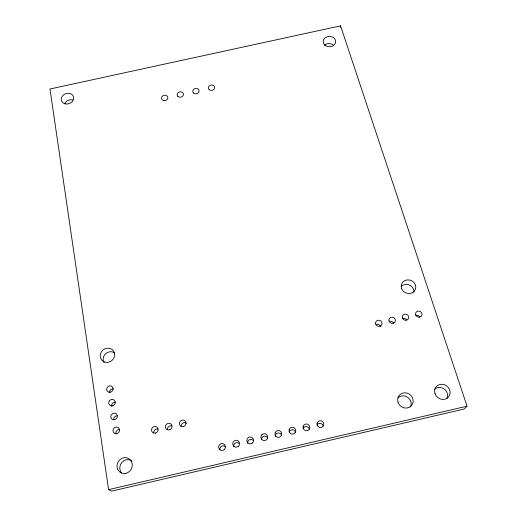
<?xml version="1.0" encoding="UTF-8"?>
<svg xmlns="http://www.w3.org/2000/svg" width="517" height="517" viewBox="0 0 517 517"><rect width="100%" height="100%" fill="white"/><g stroke="black" fill="none" stroke-linecap="round" stroke-linejoin="round"><path stroke-width="0.78" d="M340.438 27.304L340.567 25.85L49.975 88.995L108.583 489.638L111.562 491.15L464.201 409.005L467.025 406.168L340.567 25.85M108.583 489.638L467.025 406.168M121.463 472.79A7.975 7.406 -61.4 0 1 121.98 462.301A7.975 7.406 -61.4 0 1 132.048 461.074M64.709 103.626A6.314 5.222 -19.8 0 1 72.787 99.91M434.325 389.404A7.884 7.232 38.5 0 1 444.148 388.978A7.884 7.232 38.5 0 1 446.959 398.491M398.032 397.819A7.826 7.309 40.2 0 1 407.842 397.399A7.826 7.309 40.2 0 1 410.485 406.963M324.56 45.05A6.23 5.138 0 0 1 333.349 45.069M103.872 362.385A7.367 6.805 -40.6 0 1 105.798 353.602A7.367 6.805 -40.6 0 1 114.768 352.956M401.451 286.269A7.29 6.656 20.8 0 1 409.768 285.248A7.29 6.656 20.8 0 1 413.865 292.389M415.907 315.312A3.251 2.979 25.3 0 1 419.707 317.057M402.808 318.31A3.244 2.992 24.8 0 1 406.588 320.062M389.689 321.315A3.238 3.005 24.1 0 1 393.663 323.571M376.557 324.321A3.225 3.018 23.4 0 1 380.518 326.582M153.749 432.975A3.38 3.199 -56.8 0 1 158.066 429.058M167.482 429.801A3.367 3.212 -57.1 0 1 171.78 425.892M181.208 426.628A3.354 3.218 -57.6 0 1 186.469 423.255M109.559 392.778A3.296 3.063 -46.6 0 1 113.32 388.9M111.627 406.188A3.328 3.096 -49.2 0 1 115.407 402.258M113.721 419.785A3.361 3.128 -51.9 0 1 117.527 415.804M115.84 433.563A3.399 3.16 -54.6 0 1 119.666 429.537M316.96 425.148A3.386 3.283 52.6 0 1 323.177 425.924M303.182 428.354A3.38 3.296 57.5 0 1 309.392 429.129M289.184 432.089A3.373 3.302 64.6 0 1 295.595 432.335M275.244 436.464A3.373 3.309 74.1 0 1 281.597 434.991M261.408 439.676A3.38 3.315 84.8 0 1 267.774 438.203M247.643 443.476A3.386 3.315 -85.8 0 1 253.311 440.426M233.774 446.694A3.393 3.309 -78.9 0 1 239.461 443.644M219.893 449.919A3.406 3.302 -74.1 0 1 225.599 446.862M125.87 473.365A8.104 7.522 -60.8 0 0 130.568 460.175A8.104 7.522 -60.8 0 0 117.469 463.258A8.104 7.522 -60.8 0 0 125.87 473.365M65.064 103.872A6.398 5.273 -19.7 0 0 73.679 97.28A6.398 5.273 -19.7 0 0 63.617 94.805A6.398 5.273 -19.7 0 0 65.064 103.872M435.004 393.579A8.014 7.335 38 0 0 448.155 397.392A8.014 7.335 38 0 0 443.993 384.577A8.014 7.335 38 0 0 435.004 393.579M397.993 402.168A7.955 7.419 39.6 0 0 411.067 406.013A7.955 7.419 39.6 0 0 407.137 393.12A7.955 7.419 39.6 0 0 397.993 402.168M324.98 45.257A6.314 5.183 -0.1 0 0 335.546 42.93A6.314 5.183 -0.1 0 0 327.81 36.578A6.314 5.183 -0.1 0 0 324.98 45.257M104.828 362.126A7.484 6.895 -40.2 0 0 114.606 353.622A7.484 6.895 -40.2 0 0 102.902 350.087A7.484 6.895 -40.2 0 0 104.828 362.126M401.483 288.312A7.4 6.74 20.4 0 0 413.846 291.64A7.4 6.74 20.4 0 0 410.117 280.149A7.4 6.74 20.4 0 0 401.483 288.312M163.624 100.569A3.199 2.701 -13 0 0 167.818 97.254A3.199 2.701 -13 0 0 162.642 96A3.199 2.701 -13 0 0 163.624 100.569M177.913 96.433A3.199 2.695 -11.7 0 0 183.322 95.244A3.199 2.695 -11.7 0 0 179.729 91.89A3.199 2.695 -11.7 0 0 177.913 96.433M193.539 93.021A3.192 2.695 -10.4 0 0 198.935 91.832A3.192 2.695 -10.4 0 0 195.31 88.485A3.192 2.695 -10.4 0 0 193.539 93.021M209.139 89.609A3.192 2.695 -9 0 0 214.536 88.42A3.192 2.695 -9 0 0 210.878 85.085A3.192 2.695 -9 0 0 209.139 89.609M415.707 314.866A3.302 3.024 24.9 0 0 421.206 316.378A3.302 3.024 24.9 0 0 419.526 311.202A3.302 3.024 24.9 0 0 415.707 314.866M402.375 317.916A3.296 3.031 24.3 0 0 407.861 319.435A3.296 3.031 24.3 0 0 406.22 314.246A3.296 3.031 24.3 0 0 402.375 317.916M389.03 320.967A3.283 3.044 23.6 0 0 394.503 322.498A3.283 3.044 23.6 0 0 392.901 317.296A3.283 3.044 23.6 0 0 389.03 320.967M375.678 324.03A3.276 3.057 22.8 0 0 381.139 325.555A3.276 3.057 22.8 0 0 379.562 320.346A3.276 3.057 22.8 0 0 375.678 324.03M155.365 433.104A3.432 3.251 -56 0 0 157.317 427.514A3.432 3.251 -56 0 0 151.681 428.826A3.432 3.251 -56 0 0 155.365 433.104M169.337 429.873A3.419 3.257 -56.3 0 0 171.263 424.295A3.419 3.257 -56.3 0 0 165.627 425.601A3.419 3.257 -56.3 0 0 169.337 429.873M183.302 426.648A3.406 3.264 -56.6 0 0 185.183 421.077A3.406 3.264 -56.6 0 0 179.554 422.389A3.406 3.264 -56.6 0 0 183.302 426.648M110.373 392.209A3.348 3.102 -46.1 0 0 112.396 386.845A3.348 3.102 -46.1 0 0 106.877 388.118A3.348 3.102 -46.1 0 0 110.373 392.209M112.48 405.851A3.38 3.141 -48.6 0 0 114.509 400.416A3.38 3.141 -48.6 0 0 108.951 401.703A3.38 3.141 -48.6 0 0 112.48 405.851M114.612 419.681A3.419 3.173 -51.3 0 0 116.655 414.175A3.419 3.173 -51.3 0 0 111.058 415.468A3.419 3.173 -51.3 0 0 114.612 419.681M116.777 433.705A3.451 3.205 -54 0 0 118.826 428.121A3.451 3.205 -54 0 0 113.197 429.433A3.451 3.205 -54 0 0 116.777 433.705M317.173 423.139A3.438 3.335 51.4 0 0 321.283 427.449A3.438 3.335 51.4 0 0 322.834 421.82A3.438 3.335 51.4 0 0 317.173 423.139M303.169 426.389A3.432 3.348 56.3 0 0 307.247 430.713A3.432 3.348 56.3 0 0 308.836 425.071A3.432 3.348 56.3 0 0 303.169 426.389M289.152 429.646A3.425 3.361 63.4 0 0 293.197 433.976A3.425 3.361 63.4 0 0 294.826 428.328A3.425 3.361 63.4 0 0 289.152 429.646M275.115 432.903A3.425 3.367 73.5 0 0 279.128 437.246A3.425 3.367 73.5 0 0 280.796 431.585A3.425 3.367 73.5 0 0 275.115 432.903M261.99 434.661A3.432 3.367 85.1 0 0 263.302 440.452A3.432 3.367 85.1 0 0 267.567 436.413A3.432 3.367 85.1 0 0 261.99 434.661M252.496 442.959A3.438 3.367 -85 0 0 251.217 437.162A3.438 3.367 -85 0 0 246.926 441.208A3.438 3.367 -85 0 0 252.496 442.959M238.389 446.242A3.445 3.361 -77.9 0 0 237.148 440.426A3.445 3.361 -77.9 0 0 232.837 444.484A3.445 3.361 -77.9 0 0 238.389 446.242M224.268 449.519A3.457 3.354 -73.1 0 0 223.066 443.696A3.457 3.354 -73.1 0 0 218.73 447.761A3.457 3.354 -73.1 0 0 224.268 449.519"/></g></svg>
